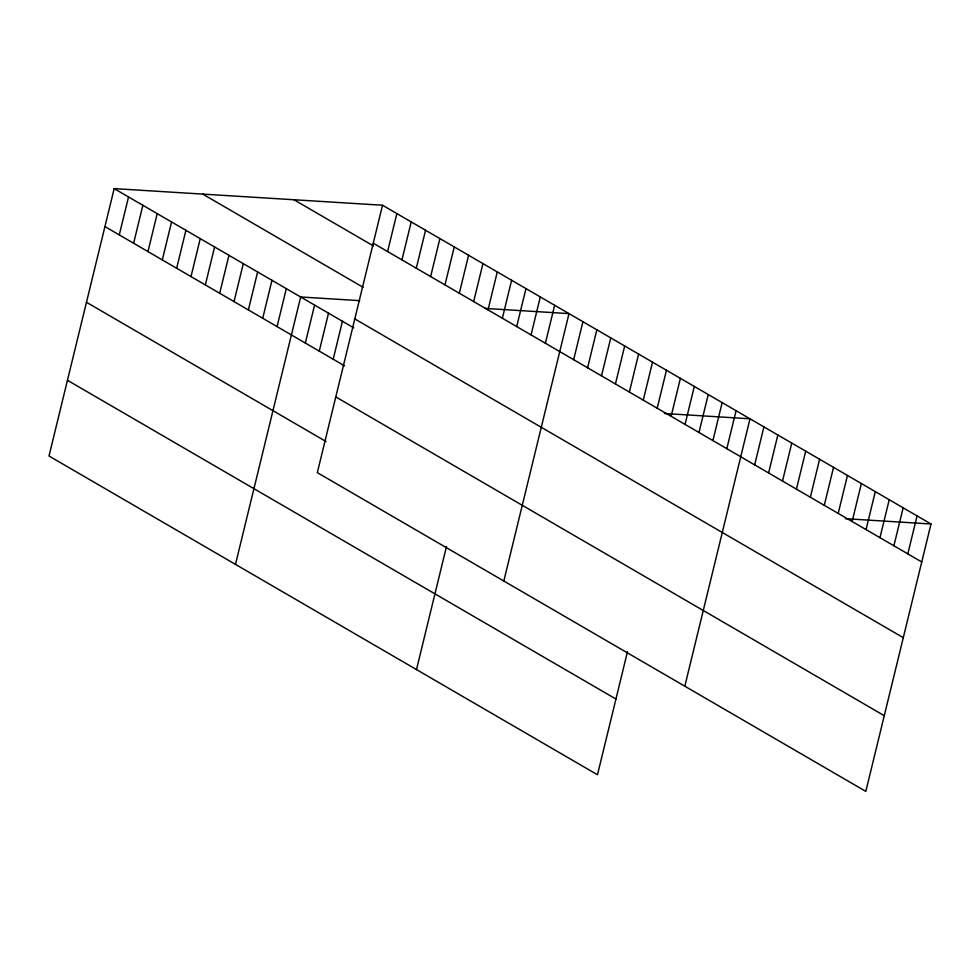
<?xml version="1.0" encoding="UTF-8"?>
<svg xmlns="http://www.w3.org/2000/svg" width="980" height="980" viewBox="0 0 980 980"><rect width="100%" height="100%" fill="white"/><g stroke="black" fill="none" stroke-linecap="round" stroke-linejoin="round"><path stroke-width="1.47" d="M382.519 205.237L317.324 472.642L865.818 791.387L931 523.994L382.519 205.237L114.182 188.613L49 456.006L597.482 774.764L627.482 651.688M119.278 234.918L128.527 196.943M133.623 243.248L142.872 205.286M147.968 251.591L157.217 213.615M162.312 259.921L171.561 221.958M176.657 268.263L185.906 230.288M191.002 276.593L200.251 238.63M205.347 284.935L214.596 246.96M219.692 293.265L228.94 255.302M234.036 301.607L243.285 263.644M248.381 309.95L257.63 271.975M262.726 318.28L271.975 280.317M277.071 326.622L286.319 288.647M235.482 564.382L300.664 296.989L359.697 300.639M305.331 343.049L314.592 305.074M319.26 351.134L328.521 313.171M333.188 359.231L342.437 321.256M387.602 251.542L396.863 213.579M401.947 259.884L411.208 221.909M416.292 268.214L425.553 230.251M430.637 276.556L439.898 238.581M444.981 284.886L454.242 246.923M459.326 293.228L468.587 255.266M473.671 301.571L482.932 263.596M488.016 309.901L497.277 271.938M416.488 669.573L446.488 546.497M502.36 318.243L511.621 280.268M516.705 326.573L525.966 288.61M531.05 334.915L540.311 296.94M545.395 343.245L554.655 305.282M503.818 581.018L569 313.612L484.88 308.406M573.668 359.672L582.929 321.71M587.596 367.77L596.845 329.795M601.512 375.855L610.773 337.892M615.44 383.952L624.689 345.977M629.356 392.037L638.617 354.074M643.284 400.134L652.533 362.159M657.2 408.219L666.461 370.256M671.129 416.316L680.389 378.354M685.057 424.401L694.306 386.438M698.973 432.499L708.234 394.536M712.901 440.596L722.15 402.621M726.817 448.681L736.078 410.718M684.812 686.208L749.994 418.803L664.403 413.499M754.661 464.863L763.922 426.9M768.59 472.96L777.851 434.985M782.518 481.045L791.767 443.083M796.434 489.143L805.695 451.168M810.362 497.228L819.611 459.265M824.278 505.325L833.539 467.35M838.206 513.41L847.467 475.447M852.135 521.507L861.383 483.532M866.051 529.592L875.312 491.629M879.979 537.689L889.228 499.714M893.895 545.774L903.156 507.812M907.823 553.871L917.072 515.897M845.397 518.69L931 523.994M373.257 243.212L921.739 561.957M293.963 199.749L373.515 245.98M202.738 194.101L363.139 287.312M354.797 318.916L903.291 637.674M114.182 188.613L353.829 327.884M104.934 226.576L344.58 365.846M335.785 396.925L884.266 715.682M86.473 302.293L326.12 441.564M67.461 380.301L615.942 699.046"/></g></svg>
